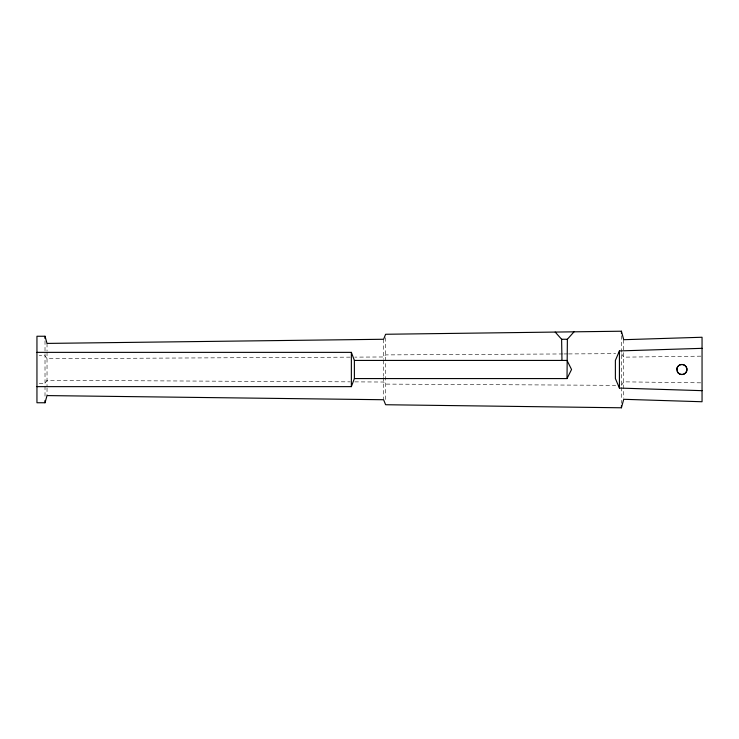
<?xml version="1.0" encoding="UTF-8"?>
<svg xmlns="http://www.w3.org/2000/svg" width="739" height="739" viewBox="0 0 739 739"><rect width="100%" height="100%" fill="white"/><g stroke="black" fill="none" stroke-linecap="round" stroke-linejoin="round"><path stroke-width="0.55" stroke-dasharray="3.69 2.77" d="M621.434 385.361L623.716 381.841L700.895 382.839M700.895 356.161L623.716 357.159L621.434 353.639M562.767 353.953L385.619 354.905L383.606 356.974L354.794 357.122M563.922 353.944L567.367 353.926M568.522 353.926L615.679 353.667M350.184 357.149L47.028 358.692L45.014 355.727L39.25 355.727M39.25 383.273L45.014 383.273L47.028 380.308L350.184 381.851M354.794 381.878L383.606 382.026L385.619 384.095L615.679 385.333M623.716 339.7L623.716 398.21M621.434 335.691L621.434 403.309M385.619 337.705L385.619 401.295M383.606 339.266L383.606 359.256M383.606 360.392L383.606 376.327M383.606 377.472L383.606 399.734M47.028 343.413L47.028 351.053M47.028 352.143L47.028 386.857M47.028 387.947L47.028 395.587M45.014 340.827L45.014 398.173"/><path stroke-width="1.11" d="M574.027 331.82L567.376 339.266L567.016 378.571L354.387 378.571L351.358 386.636L36.95 386.636M621.434 407.789L623.716 399.3L702.05 401.748L702.05 337.252L623.716 339.7L621.434 331.211L385.619 334.268L383.606 339.266L47.028 343.413L45.014 336.245L36.95 336.245L36.95 402.755L45.014 402.755L47.028 395.587L383.606 399.734L385.619 404.732L621.434 407.789L621.434 405.554M702.05 348.337L619.421 350.923L615.384 360.429L615.384 378.571L619.421 388.077L702.05 390.663M567.016 378.571L571.552 369.5L567.016 360.429L561.973 360.429L561.612 339.266L555.183 332.07M561.612 339.266L567.376 339.266M36.95 352.364L351.358 352.364L354.387 360.429L354.387 378.571M354.387 360.429L561.973 360.429M621.434 331.211L621.434 333.446M619.421 350.923L619.421 388.077M351.358 352.364L351.358 386.636M45.014 336.245L45.014 338.536M45.014 400.464L45.014 402.755M677.026 368.198L677.534 372.022A5.016 4.97 13.4 0 0 684.416 373.869A5.118 5.071 13.4 0 0 686.928 369.5A5.118 5.071 -13.4 0 0 684.416 365.131A5.016 4.97 -13.4 0 0 677.534 366.978L677.026 368.198M678.328 373.066A5.044 5.034 0 0 0 686.762 370.802A5.044 5.034 0 0 0 680.591 364.632A5.044 5.034 0 0 0 678.328 373.066"/></g></svg>
